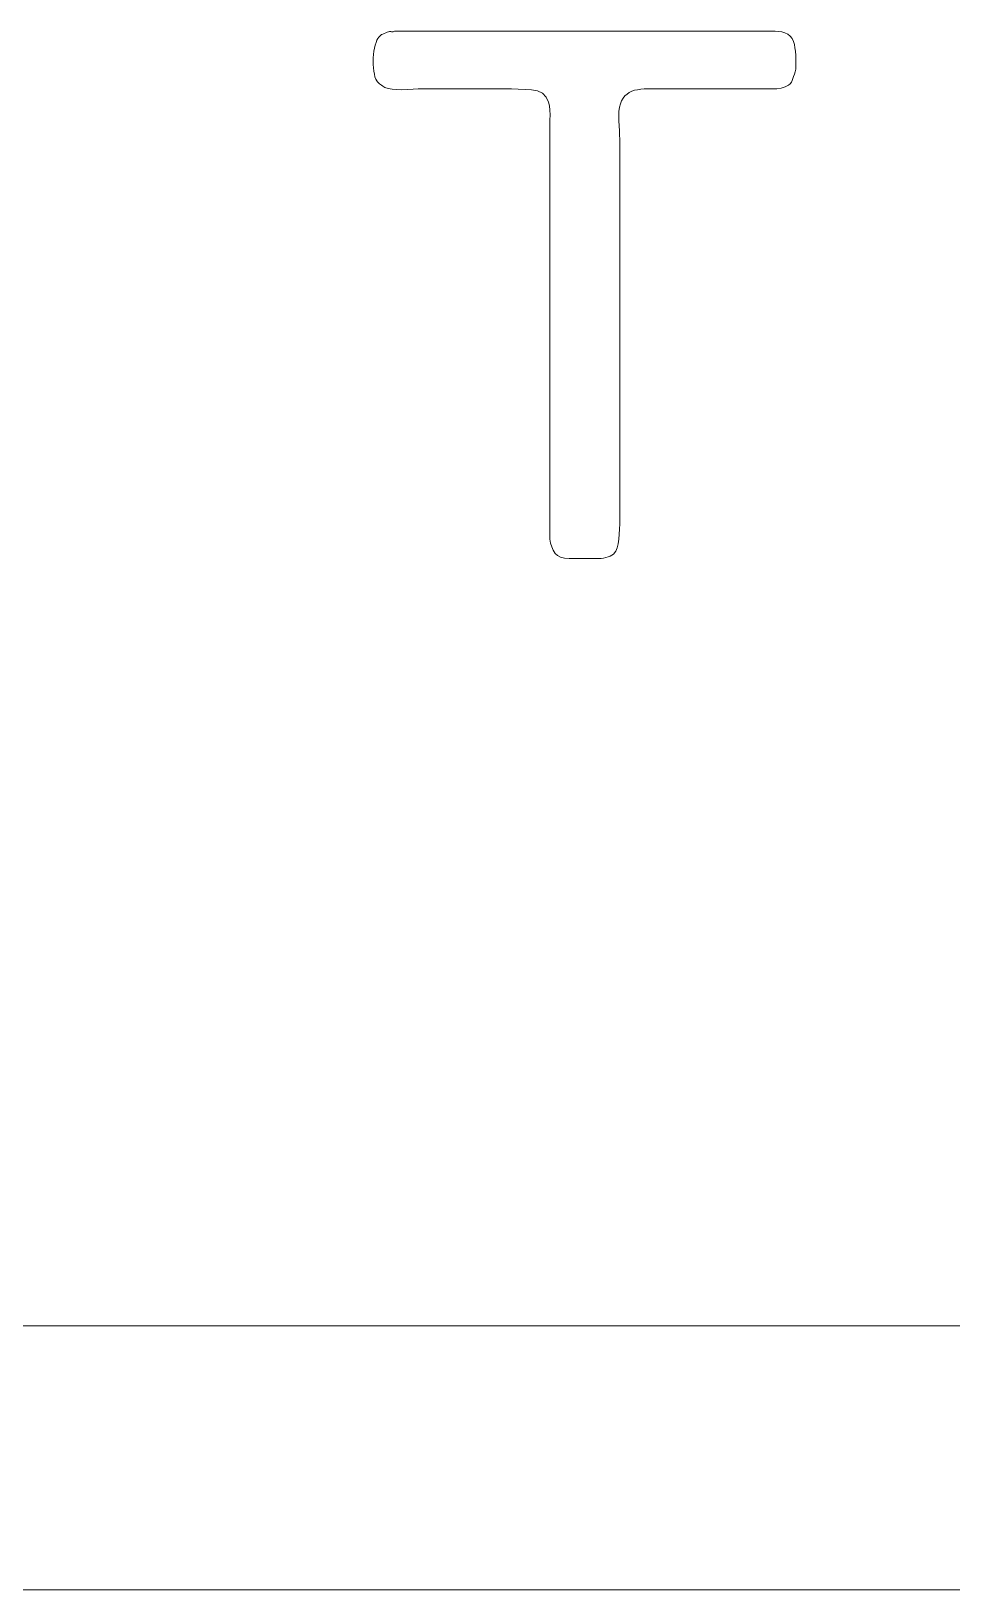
# Model space of a CAD drawing. Header units: millimetres. Extents: x 0 to 57, y -3 to 20.
# Drawn here: x 29.02 to 36, y 0 to 11.81 of the extents above; entities that cross this region are included whole.
import ezdxf

# ---------------------------------------------------------------- set-up
doc = ezdxf.new("R2010")
doc.units = ezdxf.units.MM
doc.layers.add('Engrave', color=7, linetype='CONTINUOUS', lineweight=0)
doc.layers.add('Outer_Cut', color=1, linetype='CONTINUOUS', lineweight=0)

msp = doc.modelspace()

# ---------------------------------------------------------------- linework, layer by layer
at = {"layer": 'Engrave'}
for p, q in [((31.772, 11.803), (31.778, 11.806)), ((31.778, 11.806), (34.123, 11.806)), ((34.123, 11.806), (34.549, 11.806)), ((34.549, 11.806), (34.549, 11.806)), ((34.549, 11.806), (34.549, 11.806)), ((34.549, 11.806), (34.578, 11.806)), ((34.578, 11.806), (34.606, 11.806)), ((34.606, 11.806), (34.634, 11.806)), ((34.634, 11.806), (34.662, 11.806)), ((34.662, 11.806), (34.662, 11.806)), ((34.662, 11.806), (34.662, 11.806)), ((34.662, 11.806), (34.689, 11.804)), ((31.627, 11.676), (31.632, 11.699)), ((31.632, 11.699), (31.638, 11.72)), ((31.632, 11.699), (31.632, 11.699)), ((31.632, 11.699), (31.632, 11.699)), ((31.638, 11.72), (31.645, 11.737)), ((31.645, 11.737), (31.652, 11.751)), ((31.652, 11.751), (31.66, 11.761)), ((31.66, 11.761), (31.666, 11.768)), ((31.66, 11.761), (31.66, 11.761)), ((31.66, 11.761), (31.66, 11.761)), ((31.666, 11.768), (31.673, 11.775)), ((31.673, 11.775), (31.68, 11.78)), ((31.68, 11.78), (31.688, 11.783)), ((31.688, 11.783), (31.7, 11.788)), ((31.688, 11.783), (31.688, 11.783)), ((31.688, 11.783), (31.688, 11.783)), ((31.7, 11.788), (31.711, 11.793)), ((31.711, 11.793), (31.722, 11.797)), ((31.722, 11.797), (31.733, 11.8)), ((31.733, 11.8), (31.739, 11.802)), ((31.733, 11.8), (31.733, 11.8)), ((31.733, 11.8), (31.733, 11.8)), ((31.739, 11.802), (31.744, 11.803)), ((31.744, 11.803), (31.75, 11.802)), ((31.75, 11.802), (31.756, 11.8)), ((31.756, 11.8), (31.756, 11.8)), ((31.756, 11.8), (31.756, 11.8)), ((31.756, 11.8), (31.761, 11.8)), ((31.761, 11.8), (31.767, 11.801)), ((31.767, 11.801), (31.772, 11.803)), ((34.689, 11.804), (34.714, 11.8)), ((34.714, 11.8), (34.736, 11.793)), ((34.736, 11.793), (34.757, 11.783)), ((34.757, 11.783), (34.757, 11.783)), ((34.757, 11.783), (34.757, 11.783)), ((34.757, 11.783), (34.777, 11.768)), ((34.777, 11.768), (34.792, 11.75)), ((34.792, 11.75), (34.802, 11.728)), ((34.802, 11.728), (34.808, 11.705)), ((34.808, 11.705), (34.808, 11.705)), ((34.808, 11.705), (34.808, 11.705)), ((34.808, 11.705), (34.812, 11.68)), ((31.615, 11.604), (31.619, 11.629)), ((31.616, 11.578), (31.615, 11.604)), ((31.615, 11.604), (31.615, 11.604)), ((31.615, 11.604), (31.615, 11.604)), ((31.617, 11.553), (31.616, 11.578)), ((31.619, 11.629), (31.622, 11.653)), ((31.622, 11.653), (31.627, 11.676)), ((34.812, 11.68), (34.816, 11.653)), ((34.816, 11.653), (34.818, 11.622)), ((34.818, 11.622), (34.819, 11.587)), ((34.819, 11.587), (34.819, 11.519)), ((31.619, 11.528), (31.617, 11.553)), ((31.621, 11.503), (31.619, 11.528)), ((31.625, 11.479), (31.621, 11.503)), ((31.621, 11.503), (31.621, 11.503)), ((31.621, 11.503), (31.621, 11.503)), ((31.629, 11.459), (31.625, 11.479)), ((31.636, 11.443), (31.629, 11.459)), ((34.802, 11.462), (34.796, 11.447)), ((34.808, 11.479), (34.802, 11.462)), ((34.813, 11.498), (34.808, 11.479)), ((34.819, 11.519), (34.813, 11.498)), ((34.819, 11.519), (34.819, 11.519)), ((34.819, 11.519), (34.819, 11.519)), ((31.643, 11.43), (31.636, 11.443)), ((31.649, 11.422), (31.643, 11.43)), ((31.643, 11.43), (31.643, 11.43)), ((31.643, 11.43), (31.643, 11.43)), ((31.656, 11.414), (31.649, 11.422)), ((31.663, 11.408), (31.656, 11.414)), ((31.672, 11.402), (31.663, 11.408)), ((31.68, 11.396), (31.672, 11.402)), ((31.672, 11.402), (31.672, 11.402)), ((31.672, 11.402), (31.672, 11.402)), ((31.688, 11.39), (31.68, 11.396)), ((31.697, 11.385), (31.688, 11.39)), ((31.705, 11.379), (31.697, 11.385)), ((31.73, 11.372), (31.705, 11.379)), ((31.705, 11.379), (31.705, 11.379)), ((31.705, 11.379), (31.705, 11.379)), ((31.76, 11.367), (31.73, 11.372)), ((31.795, 11.363), (31.76, 11.367)), ((31.834, 11.362), (31.795, 11.363)), ((31.878, 11.365), (31.834, 11.362)), ((31.834, 11.362), (31.834, 11.362)), ((31.834, 11.362), (31.834, 11.362)), ((31.918, 11.367), (31.878, 11.365)), ((31.956, 11.368), (31.918, 11.367)), ((31.991, 11.368), (31.956, 11.368)), ((32.608, 11.368), (31.991, 11.368)), ((31.991, 11.368), (31.991, 11.368)), ((31.991, 11.368), (31.991, 11.368)), ((32.663, 11.368), (32.608, 11.368)), ((32.716, 11.367), (32.663, 11.368)), ((32.767, 11.365), (32.716, 11.367)), ((32.816, 11.362), (32.767, 11.365)), ((32.862, 11.354), (32.816, 11.362)), ((32.816, 11.362), (32.816, 11.362)), ((32.816, 11.362), (32.816, 11.362)), ((32.899, 11.336), (32.862, 11.354)), ((32.926, 11.307), (32.899, 11.336)), ((33.557, 11.341), (33.54, 11.329)), ((33.576, 11.351), (33.557, 11.341)), ((33.596, 11.358), (33.576, 11.351)), ((33.618, 11.362), (33.596, 11.358)), ((33.644, 11.367), (33.618, 11.362)), ((33.618, 11.362), (33.618, 11.362)), ((33.618, 11.362), (33.618, 11.362)), ((33.67, 11.369), (33.644, 11.367)), ((33.697, 11.37), (33.67, 11.369)), ((33.725, 11.368), (33.697, 11.37)), ((33.756, 11.368), (33.725, 11.368)), ((33.725, 11.368), (33.725, 11.368)), ((33.725, 11.368), (33.725, 11.368)), ((33.787, 11.368), (33.756, 11.368)), ((33.817, 11.368), (33.787, 11.368)), ((33.848, 11.368), (33.817, 11.368)), ((34.488, 11.368), (33.848, 11.368)), ((33.848, 11.368), (33.848, 11.368)), ((33.848, 11.368), (33.848, 11.368)), ((34.525, 11.368), (34.488, 11.368)), ((34.562, 11.368), (34.525, 11.368)), ((34.6, 11.368), (34.562, 11.368)), ((34.639, 11.368), (34.6, 11.368)), ((34.676, 11.37), (34.639, 11.368)), ((34.639, 11.368), (34.639, 11.368)), ((34.639, 11.368), (34.639, 11.368)), ((34.709, 11.375), (34.676, 11.37)), ((34.738, 11.384), (34.709, 11.375)), ((34.763, 11.396), (34.738, 11.384)), ((34.775, 11.408), (34.763, 11.396)), ((34.763, 11.396), (34.763, 11.396)), ((34.763, 11.396), (34.763, 11.396)), ((34.785, 11.42), (34.775, 11.408)), ((34.792, 11.433), (34.785, 11.42)), ((34.796, 11.447), (34.792, 11.433)), ((34.796, 11.447), (34.796, 11.447)), ((34.796, 11.447), (34.796, 11.447)), ((32.945, 11.267), (32.926, 11.307)), ((32.952, 11.24), (32.945, 11.267)), ((32.945, 11.267), (32.945, 11.267)), ((32.945, 11.267), (32.945, 11.267)), ((32.956, 11.208), (32.952, 11.24)), ((33.482, 11.229), (33.478, 11.198)), ((33.489, 11.256), (33.482, 11.229)), ((33.499, 11.279), (33.489, 11.256)), ((33.489, 11.256), (33.489, 11.256)), ((33.489, 11.256), (33.489, 11.256)), ((33.51, 11.299), (33.499, 11.279)), ((33.524, 11.316), (33.51, 11.299)), ((33.54, 11.329), (33.524, 11.316)), ((33.54, 11.329), (33.54, 11.329)), ((33.54, 11.329), (33.54, 11.329)), ((32.958, 11.172), (32.956, 11.208)), ((32.956, 11.132), (32.958, 11.172)), ((32.956, 11.094), (32.956, 11.132)), ((32.956, 11.132), (32.956, 11.132)), ((32.956, 11.132), (32.956, 11.132)), ((33.478, 11.198), (33.477, 11.164)), ((33.477, 11.164), (33.478, 11.127)), ((33.478, 11.127), (33.478, 11.127)), ((33.478, 11.127), (33.478, 11.127)), ((33.478, 11.127), (33.48, 11.089)), ((32.956, 11.058), (32.956, 11.094)), ((32.956, 11.024), (32.956, 11.058)), ((32.956, 10.992), (32.956, 11.024)), ((32.956, 10.437), (32.956, 10.992)), ((32.956, 10.992), (32.956, 10.992)), ((32.956, 10.992), (32.956, 10.992)), ((33.48, 11.089), (33.482, 11.052)), ((33.482, 11.052), (33.483, 11.018)), ((33.483, 11.018), (33.484, 10.987)), ((33.484, 10.987), (33.484, 10.442)), ((32.956, 8.591), (32.956, 10.437)), ((33.484, 10.442), (33.484, 8.67)), ((33.484, 8.67), (33.484, 8.075)), ((32.956, 8.092), (32.956, 8.591)), ((32.956, 8.056), (32.956, 8.092)), ((32.956, 8.022), (32.956, 8.056)), ((33.483, 8.034), (33.481, 7.995)), ((33.484, 8.075), (33.483, 8.034)), ((33.484, 8.075), (33.484, 8.075)), ((33.484, 8.075), (33.484, 8.075)), ((32.956, 7.989), (32.956, 8.022)), ((32.956, 7.957), (32.956, 7.989)), ((32.961, 7.927), (32.956, 7.957)), ((32.956, 7.957), (32.956, 7.957)), ((32.956, 7.957), (32.956, 7.957)), ((32.969, 7.9), (32.961, 7.927)), ((33.472, 7.923), (33.466, 7.892)), ((33.477, 7.958), (33.472, 7.923)), ((33.472, 7.923), (33.472, 7.923)), ((33.472, 7.923), (33.472, 7.923)), ((33.481, 7.995), (33.477, 7.958)), ((32.98, 7.874), (32.969, 7.9)), ((32.995, 7.85), (32.98, 7.874)), ((33.013, 7.833), (32.995, 7.85)), ((32.995, 7.85), (32.995, 7.85)), ((32.995, 7.85), (32.995, 7.85)), ((33.036, 7.821), (33.013, 7.833)), ((33.066, 7.814), (33.036, 7.821)), ((33.102, 7.811), (33.066, 7.814)), ((33.143, 7.811), (33.102, 7.811)), ((33.102, 7.811), (33.102, 7.811)), ((33.102, 7.811), (33.102, 7.811)), ((33.183, 7.811), (33.143, 7.811)), ((33.222, 7.811), (33.183, 7.811)), ((33.259, 7.811), (33.222, 7.811)), ((33.281, 7.811), (33.259, 7.811)), ((33.259, 7.811), (33.259, 7.811)), ((33.259, 7.811), (33.259, 7.811)), ((33.303, 7.811), (33.281, 7.811)), ((33.323, 7.811), (33.303, 7.811)), ((33.343, 7.811), (33.323, 7.811)), ((33.362, 7.814), (33.343, 7.811)), ((33.343, 7.811), (33.343, 7.811)), ((33.343, 7.811), (33.343, 7.811)), ((33.38, 7.818), (33.362, 7.814)), ((33.396, 7.823), (33.38, 7.818)), ((33.411, 7.828), (33.396, 7.823)), ((33.436, 7.845), (33.411, 7.828)), ((33.411, 7.828), (33.411, 7.828)), ((33.411, 7.828), (33.411, 7.828)), ((33.454, 7.866), (33.436, 7.845)), ((33.466, 7.892), (33.454, 7.866)), ((0, 2), (54, 2))]:
    msp.add_line(p, q, dxfattribs=at)
at = {"layer": 'Outer_Cut'}
msp.add_line((0, 0), (54, 0), dxfattribs=at)

doc.saveas('drawing.dxf')
